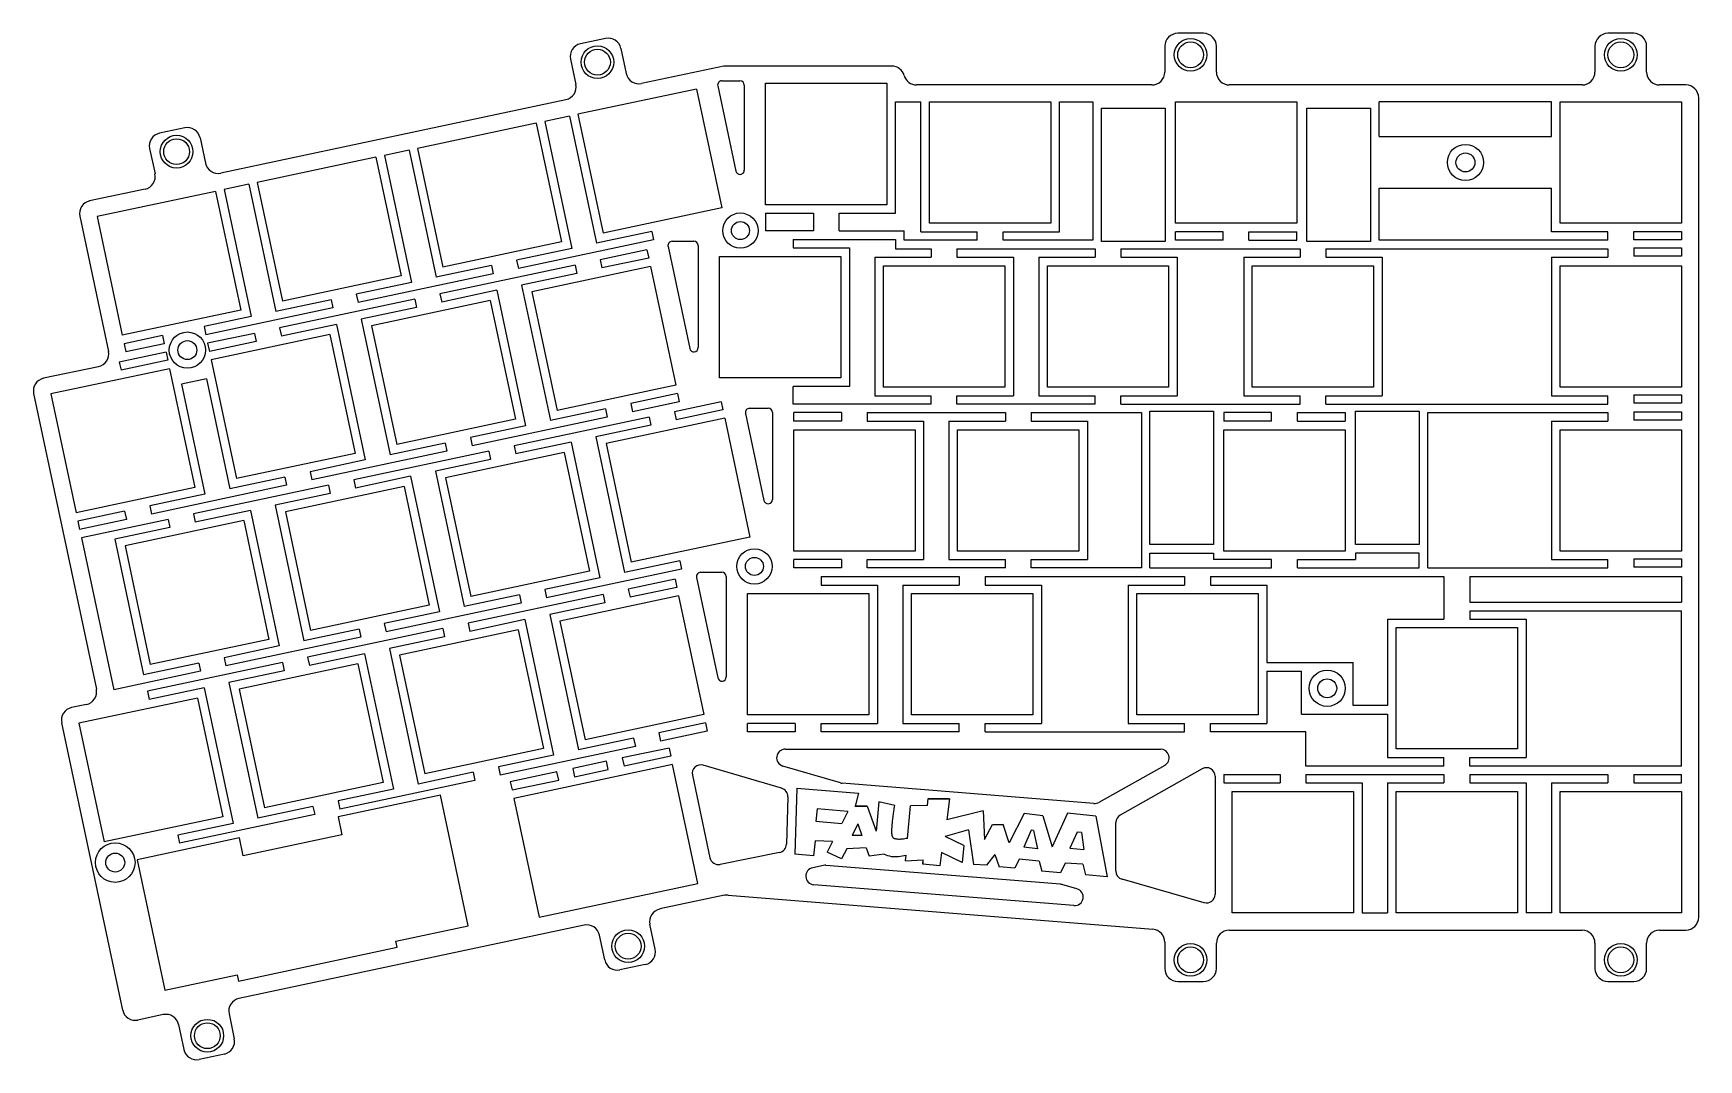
# Model space of a CAD drawing. Header units: millimetres. Extents: x -96 to 302, y 126 to 249.
# Drawn here: x 108.3 to 301.9, y 130.1 to 249.3 of the extents above; entities that cross this region are included whole.
import ezdxf

# ---------------------------------------------------------------- set-up
doc = ezdxf.new("R2010")
doc.units = ezdxf.units.MM
doc.header["$LTSCALE"] = 23.1
doc.layers.get('0').update_dxf_attribs({"linetype": 'CONTINUOUS'})

msp = doc.modelspace()

# ---------------------------------------------------------------- linework, layer by layer
at = {"color": 7, "linetype": 'Continuous'}
for p, q in [((174.81, 248.75), (171.88, 248.12)), ((239.8, 247.84), (239.8, 244.84)), ((244.3, 249.34), (241.3, 249.34)), ((245.8, 244.84), (245.8, 247.84)), ((289.8, 247.84), (289.8, 244.84)), ((294.3, 249.34), (291.3, 249.34)), ((295.8, 244.84), (295.8, 247.84)), ((170.72, 246.34), (171.34, 243.41)), ((176.59, 247.59), (177.21, 244.66)), ((188.54, 245.53), (178.99, 243.5)), ((208.08, 245.53), (188.54, 245.53)), ((185.39, 242.87), (171.6, 239.93)), ((185.39, 242.87), (188.32, 229.07)), ((187.84, 243.22), (189.95, 233.33)), ((188.33, 243.82), (190.43, 243.82)), ((190.93, 243.32), (190.93, 233.44)), ((193.41, 229.43), (193.41, 243.53)), ((193.41, 243.53), (207.51, 243.53)), ((207.51, 243.53), (207.51, 229.43)), ((238.3, 243.34), (210.96, 243.34)), ((288.3, 243.34), (247.3, 243.34)), ((300.35, 243.34), (297.3, 243.34)), ((170.19, 241.63), (130.08, 233.11)), ((208.51, 228.43), (208.51, 241.39)), ((208.51, 241.39), (211.46, 241.39)), ((211.46, 226.29), (211.46, 241.39)), ((212.46, 227.29), (212.46, 241.39)), ((212.46, 241.39), (226.56, 241.39)), ((226.56, 241.39), (226.56, 227.29)), ((227.56, 226.29), (227.56, 241.39)), ((227.56, 241.39), (231.44, 241.39)), ((231.44, 241.39), (231.44, 225.32)), ((232.44, 225.15), (232.44, 240.65)), ((232.44, 240.65), (239.84, 240.65)), ((239.84, 240.65), (239.84, 225.15)), ((241.03, 227.29), (241.03, 241.39)), ((241.03, 241.39), (255.13, 241.39)), ((255.13, 241.39), (255.13, 227.29)), ((256.32, 225.15), (256.32, 240.65)), ((256.32, 240.65), (263.72, 240.65)), ((263.72, 240.65), (263.72, 225.15)), ((284.75, 241.39), (264.72, 241.39)), ((264.72, 237.34), (264.72, 241.39)), ((284.75, 237.34), (284.75, 241.39)), ((285.75, 241.39), (299.85, 241.39)), ((285.75, 227.29), (285.75, 241.39)), ((299.85, 241.39), (299.85, 227.29)), ((301.85, 146.64), (301.85, 241.84)), ((125.9, 238.35), (122.97, 237.73)), ((166.75, 238.9), (152.96, 235.97)), ((166.75, 238.9), (169.69, 225.11)), ((170.62, 239.72), (167.73, 239.11)), ((167.73, 239.11), (170.87, 224.34)), ((170.62, 239.72), (173.76, 224.95)), ((171.6, 239.93), (174.53, 226.14)), ((127.68, 237.2), (128.31, 234.26)), ((264.72, 237.34), (284.75, 237.34)), ((121.81, 235.95), (122.44, 233.01)), ((148.12, 234.94), (134.33, 232.01)), ((148.12, 234.94), (151.05, 221.15)), ((151.99, 235.76), (149.1, 235.15)), ((149.1, 235.15), (152.24, 220.38)), ((151.99, 235.76), (155.12, 220.99)), ((152.96, 235.97), (155.89, 222.18)), ((121.28, 231.23), (114.84, 229.87)), ((129.49, 230.98), (115.7, 228.05)), ((129.49, 230.98), (132.42, 217.19)), ((133.35, 231.8), (130.47, 231.19)), ((130.47, 231.19), (133.61, 216.42)), ((133.35, 231.8), (136.49, 217.03)), ((134.33, 232.01), (137.26, 218.22)), ((264.72, 231.34), (284.75, 231.34)), ((264.72, 225.32), (264.72, 231.34)), ((284.75, 226.29), (284.75, 231.34)), ((188.32, 229.07), (174.53, 226.14)), ((207.51, 229.43), (193.41, 229.43)), ((193.41, 228.43), (193.41, 226.38)), ((193.41, 228.43), (198.96, 228.43)), ((198.96, 228.43), (198.96, 226.38)), ((201.96, 226.38), (201.96, 228.43)), ((201.96, 228.43), (208.51, 228.43)), ((113.69, 228.09), (117.03, 212.39)), ((115.7, 228.05), (118.63, 214.26)), ((226.56, 227.29), (212.46, 227.29)), ((255.13, 227.29), (241.03, 227.29)), ((299.85, 227.29), (285.75, 227.29)), ((169.69, 225.11), (155.89, 222.18)), ((180.37, 225.36), (164.67, 222.02)), ((180.17, 226.31), (173.76, 224.95)), ((180.17, 226.31), (180.37, 225.36)), ((182.07, 224.58), (184.59, 212.72)), ((182.55, 225.18), (185.07, 225.18)), ((185.57, 224.68), (185.57, 212.83)), ((198.96, 226.38), (193.41, 226.38)), ((196.6, 225.38), (196.6, 224.4)), ((196.6, 225.38), (208.51, 225.38)), ((201.96, 226.38), (209.51, 226.38)), ((208.51, 225.38), (208.51, 224.32)), ((209.51, 225.32), (209.51, 226.38)), ((218.01, 225.32), (209.51, 225.32)), ((211.46, 226.29), (218.01, 226.29)), ((218.01, 225.32), (218.01, 226.29)), ((221.01, 225.32), (221.01, 226.29)), ((221.01, 226.29), (227.56, 226.29)), ((231.44, 225.32), (221.01, 225.32)), ((239.84, 225.15), (232.44, 225.15)), ((241.03, 225.32), (241.03, 226.29)), ((246.58, 226.29), (241.03, 226.29)), ((246.58, 225.32), (241.03, 225.32)), ((246.58, 225.32), (246.58, 226.29)), ((249.58, 226.29), (255.13, 226.29)), ((249.58, 225.32), (249.58, 226.29)), ((249.58, 225.32), (255.13, 225.32)), ((255.13, 225.32), (255.13, 226.29)), ((263.72, 225.15), (256.32, 225.15)), ((291.3, 225.32), (264.72, 225.32)), ((291.3, 226.29), (284.75, 226.29)), ((291.3, 225.32), (291.3, 226.29)), ((294.3, 226.33), (299.85, 226.33)), ((294.3, 225.36), (294.3, 226.33)), ((299.85, 225.36), (294.3, 225.36)), ((299.85, 226.33), (299.85, 225.36)), ((170.87, 224.34), (164.47, 222.98)), ((164.47, 222.98), (164.67, 222.02)), ((179.62, 224.18), (174.19, 223.03)), ((174.19, 223.03), (174.39, 222.08)), ((179.82, 223.23), (174.39, 222.08)), ((179.62, 224.18), (179.82, 223.23)), ((188.05, 209.3), (188.05, 223.4)), ((188.05, 223.4), (202.15, 223.4)), ((196.6, 224.4), (203.15, 224.4)), ((202.15, 223.4), (202.15, 209.3)), ((203.15, 224.4), (203.15, 208.3)), ((206.1, 223.34), (206.1, 207.24)), ((206.1, 223.34), (212.65, 223.34)), ((208.51, 224.32), (212.65, 224.32)), ((212.65, 224.32), (212.65, 223.34)), ((215.65, 224.32), (215.65, 223.34)), ((215.65, 224.32), (231.7, 224.32)), ((215.65, 223.34), (222.2, 223.34)), ((222.2, 223.34), (222.2, 207.24)), ((225.15, 223.34), (225.15, 207.24)), ((225.15, 223.34), (231.7, 223.34)), ((231.7, 224.32), (231.7, 223.34)), ((234.7, 224.32), (234.7, 223.34)), ((234.7, 224.32), (255.52, 224.32)), ((234.7, 223.34), (241.25, 223.34)), ((241.25, 223.34), (241.25, 207.24)), ((248.97, 223.34), (255.52, 223.34)), ((248.97, 223.34), (248.97, 207.24)), ((255.52, 224.32), (255.52, 223.34)), ((258.52, 224.32), (291.3, 224.32)), ((258.52, 224.32), (258.52, 223.34)), ((258.52, 223.34), (265.07, 223.34)), ((265.07, 223.34), (265.07, 207.24)), ((284.75, 223.34), (291.3, 223.34)), ((284.75, 223.34), (284.75, 207.24)), ((291.3, 224.32), (291.3, 223.34)), ((294.3, 224.41), (299.85, 224.41)), ((294.3, 224.41), (294.3, 223.43)), ((299.85, 223.43), (294.3, 223.43)), ((299.85, 224.41), (299.85, 223.43)), ((151.05, 221.15), (137.26, 218.22)), ((161.73, 221.4), (146.04, 218.06)), ((161.53, 222.35), (155.12, 220.99)), ((171.26, 222.41), (155.56, 219.07)), ((161.53, 222.35), (161.73, 221.4)), ((171.46, 221.45), (165.05, 220.09)), ((180.03, 222.25), (166.24, 219.32)), ((171.26, 222.41), (171.46, 221.45)), ((180.03, 222.25), (182.96, 208.46)), ((207.1, 208.24), (207.1, 222.34)), ((207.1, 222.34), (221.2, 222.34)), ((221.2, 222.34), (221.2, 208.24)), ((226.15, 208.24), (226.15, 222.34)), ((226.15, 222.34), (240.25, 222.34)), ((240.25, 222.34), (240.25, 208.24)), ((249.97, 222.34), (264.07, 222.34)), ((249.97, 208.24), (249.97, 222.34)), ((264.07, 222.34), (264.07, 208.24)), ((285.75, 222.34), (299.85, 222.34)), ((285.75, 208.24), (285.75, 222.34)), ((299.85, 222.34), (299.85, 208.24)), ((152.24, 220.38), (145.83, 219.02)), ((145.83, 219.02), (146.04, 218.06)), ((155.56, 219.07), (155.76, 218.12)), ((162.17, 219.48), (155.76, 218.12)), ((162.17, 219.48), (165.51, 203.73)), ((165.05, 220.09), (168.4, 204.34)), ((166.24, 219.32), (169.17, 205.53)), ((132.42, 217.19), (118.63, 214.26)), ((143.1, 217.44), (128.35, 214.3)), ((142.9, 218.39), (136.49, 217.03)), ((152.62, 218.45), (136.92, 215.11)), ((142.9, 218.39), (143.1, 217.44)), ((152.82, 217.49), (146.42, 216.13)), ((161.4, 218.29), (147.6, 215.36)), ((152.62, 218.45), (152.82, 217.49)), ((161.4, 218.29), (164.33, 204.5)), ((133.61, 216.42), (128.15, 215.26)), ((128.15, 215.26), (128.35, 214.3)), ((136.92, 215.11), (137.13, 214.15)), ((143.53, 215.52), (137.13, 214.15)), ((143.53, 215.52), (146.88, 199.77)), ((146.42, 216.13), (149.76, 200.38)), ((147.6, 215.36), (150.54, 201.57)), ((123.31, 214.23), (118.84, 213.28)), ((118.84, 213.28), (119.04, 212.32)), ((123.51, 213.28), (119.04, 212.32)), ((123.31, 214.23), (123.51, 213.28)), ((133.99, 214.48), (128.56, 213.33)), ((128.56, 213.33), (128.76, 212.38)), ((134.19, 213.53), (128.76, 212.38)), ((142.76, 214.33), (128.97, 211.4)), ((133.99, 214.48), (134.19, 213.53)), ((142.76, 214.33), (145.69, 200.54)), ((123.72, 212.3), (118.29, 211.15)), ((118.29, 211.15), (118.49, 210.19)), ((123.92, 211.35), (118.49, 210.19)), ((123.72, 212.3), (123.92, 211.35)), ((128.97, 211.4), (131.9, 197.61)), ((115.87, 210.61), (109.48, 209.26)), ((124.13, 210.37), (110.34, 207.44)), ((124.13, 210.37), (127.06, 196.58)), ((128.42, 209.2), (125.53, 208.58)), ((128.42, 209.2), (131.13, 196.42)), ((202.15, 209.3), (188.05, 209.3)), ((108.33, 207.48), (115.63, 173.14)), ((110.34, 207.44), (113.27, 193.64)), ((125.53, 208.58), (128.25, 195.81)), ((182.96, 208.46), (169.17, 205.53)), ((183.17, 207.48), (177.74, 206.33)), ((183.17, 207.48), (183.37, 206.53)), ((196.6, 206.27), (196.6, 208.3)), ((203.15, 208.3), (196.6, 208.3)), ((206.1, 207.24), (212.65, 207.24)), ((221.2, 208.24), (207.1, 208.24)), ((212.65, 206.27), (212.65, 207.24)), ((215.65, 206.27), (215.65, 207.24)), ((215.65, 207.24), (222.2, 207.24)), ((225.15, 207.24), (231.7, 207.24)), ((240.25, 208.24), (226.15, 208.24)), ((231.7, 206.27), (231.7, 207.24)), ((234.7, 207.24), (241.25, 207.24)), ((234.7, 206.27), (234.7, 207.24)), ((248.97, 207.24), (255.52, 207.24)), ((264.07, 208.24), (249.97, 208.24)), ((255.52, 206.27), (255.52, 207.24)), ((258.52, 207.24), (265.07, 207.24)), ((258.52, 206.27), (258.52, 207.24)), ((284.75, 207.24), (291.3, 207.24)), ((299.85, 208.24), (285.75, 208.24)), ((291.3, 206.27), (291.3, 207.24)), ((294.3, 207.33), (299.85, 207.33)), ((294.3, 207.33), (294.3, 206.36)), ((299.85, 207.33), (299.85, 206.36)), ((174.81, 205.7), (168.4, 204.34)), ((174.81, 205.7), (175.01, 204.75)), ((177.74, 206.33), (177.94, 205.37)), ((183.37, 206.53), (177.94, 205.37)), ((188.24, 206.53), (182.81, 205.38)), ((182.81, 205.38), (183.01, 204.43)), ((188.44, 205.58), (183.01, 204.43)), ((188.24, 206.53), (188.44, 205.58)), ((191.55, 205.77), (193.69, 205.77)), ((194.19, 205.27), (194.19, 195.18)), ((212.65, 206.27), (196.6, 206.27)), ((196.67, 204.29), (196.67, 205.27)), ((202.22, 205.27), (196.67, 205.27)), ((202.22, 205.27), (202.22, 204.29)), ((205.22, 205.27), (205.22, 204.29)), ((205.22, 205.27), (221.27, 205.27)), ((231.7, 206.27), (215.65, 206.27)), ((221.27, 205.27), (221.27, 204.29)), ((224.27, 205.27), (237.08, 205.27)), ((224.27, 205.27), (224.27, 204.29)), ((234.7, 206.27), (255.52, 206.27)), ((237.08, 205.27), (237.08, 187.22)), ((238.08, 205.43), (245.48, 205.43)), ((238.08, 189.93), (238.08, 205.43)), ((245.48, 205.43), (245.48, 189.93)), ((252.22, 205.27), (246.67, 205.27)), ((246.67, 205.27), (246.67, 204.29)), ((252.22, 204.29), (252.22, 205.27)), ((255.22, 205.27), (260.77, 205.27)), ((255.22, 204.29), (255.22, 205.27)), ((258.52, 206.27), (291.3, 206.27)), ((260.77, 205.27), (260.77, 204.29)), ((261.96, 205.43), (269.36, 205.43)), ((261.96, 189.93), (261.96, 205.43)), ((269.36, 205.43), (269.36, 189.93)), ((270.36, 205.27), (291.3, 205.27)), ((270.36, 187.22), (270.36, 205.27)), ((291.3, 205.27), (291.3, 204.29)), ((299.85, 206.36), (294.3, 206.36)), ((294.3, 205.36), (299.85, 205.36)), ((294.3, 205.36), (294.3, 204.38)), ((299.85, 205.36), (299.85, 204.38)), ((164.33, 204.5), (150.54, 201.57)), ((165.51, 203.73), (159.11, 202.37)), ((175.01, 204.75), (159.31, 201.41)), ((179.88, 204.76), (164.18, 201.42)), ((180.08, 203.8), (173.67, 202.44)), ((188.65, 204.61), (174.86, 201.68)), ((179.88, 204.76), (180.08, 203.8)), ((188.65, 204.61), (191.58, 190.82)), ((191.06, 205.16), (193.21, 195.07)), ((202.22, 204.29), (196.67, 204.29)), ((196.67, 189.19), (196.67, 203.29)), ((196.67, 203.29), (210.77, 203.29)), ((205.22, 204.29), (211.77, 204.29)), ((210.77, 203.29), (210.77, 189.19)), ((211.77, 204.29), (211.77, 188.19)), ((214.72, 204.29), (214.72, 188.19)), ((214.72, 204.29), (221.27, 204.29)), ((215.72, 189.19), (215.72, 203.29)), ((215.72, 203.29), (229.82, 203.29)), ((224.27, 204.29), (230.82, 204.29)), ((229.82, 203.29), (229.82, 189.19)), ((230.82, 204.29), (230.82, 188.19)), ((252.22, 204.29), (246.67, 204.29)), ((246.67, 203.29), (260.77, 203.29)), ((246.67, 189.19), (246.67, 203.29)), ((255.22, 204.29), (260.77, 204.29)), ((260.77, 203.29), (260.77, 189.19)), ((284.75, 204.29), (291.3, 204.29)), ((284.75, 204.29), (284.75, 188.19)), ((285.75, 203.29), (299.85, 203.29)), ((285.75, 189.19), (285.75, 203.29)), ((299.85, 204.38), (294.3, 204.38)), ((299.85, 203.29), (299.85, 189.19)), ((156.17, 201.74), (149.76, 200.38)), ((156.17, 201.74), (156.37, 200.79)), ((159.11, 202.37), (159.31, 201.41)), ((164.18, 201.42), (164.38, 200.47)), ((170.79, 201.83), (164.38, 200.47)), ((170.79, 201.83), (174.13, 186.08)), ((173.67, 202.44), (177.02, 186.69)), ((174.86, 201.68), (177.79, 187.88)), ((145.69, 200.54), (131.9, 197.61)), ((146.88, 199.77), (140.47, 198.41)), ((156.37, 200.79), (140.68, 197.45)), ((161.24, 200.8), (145.54, 197.46)), ((161.44, 199.84), (155.04, 198.48)), ((170.01, 200.65), (156.22, 197.71)), ((161.24, 200.8), (161.44, 199.84)), ((170.01, 200.65), (172.95, 186.85)), ((137.54, 197.78), (131.13, 196.42)), ((137.54, 197.78), (137.74, 196.83)), ((140.47, 198.41), (140.68, 197.45)), ((145.54, 197.46), (145.75, 196.5)), ((152.15, 197.87), (145.75, 196.5)), ((152.15, 197.87), (155.5, 182.12)), ((155.04, 198.48), (158.38, 182.73)), ((156.22, 197.71), (159.15, 183.92)), ((127.06, 196.58), (113.27, 193.64)), ((128.25, 195.81), (121.84, 194.45)), ((137.74, 196.83), (122.04, 193.49)), ((142.61, 196.83), (126.91, 193.5)), ((142.81, 195.88), (136.4, 194.52)), ((151.38, 196.69), (137.59, 193.75)), ((142.61, 196.83), (142.81, 195.88)), ((151.38, 196.69), (154.31, 182.89)), ((118.9, 193.82), (113.48, 192.67)), ((118.9, 193.82), (119.11, 192.87)), ((121.84, 194.45), (122.04, 193.49)), ((133.52, 193.91), (127.11, 192.54)), ((133.52, 193.91), (136.87, 178.16)), ((136.4, 194.52), (139.75, 178.77)), ((137.59, 193.75), (140.52, 179.96)), ((113.48, 192.67), (113.68, 191.71)), ((119.11, 192.87), (113.68, 191.71)), ((123.97, 192.87), (113.89, 190.73)), ((124.18, 191.92), (117.77, 190.56)), ((132.75, 192.72), (118.96, 189.79)), ((123.97, 192.87), (124.18, 191.92)), ((126.91, 193.5), (127.11, 192.54)), ((132.75, 192.72), (135.68, 178.93)), ((113.89, 190.73), (117.64, 173.07)), ((117.77, 190.56), (121.12, 174.81)), ((118.96, 189.79), (121.89, 176)), ((191.58, 190.82), (177.79, 187.88)), ((245.48, 189.93), (238.08, 189.93)), ((269.36, 189.93), (261.96, 189.93)), ((183.43, 188.05), (177.02, 186.69)), ((183.43, 188.05), (183.63, 187.1)), ((210.77, 189.19), (196.67, 189.19)), ((196.67, 187.22), (196.67, 188.19)), ((202.22, 188.19), (196.67, 188.19)), ((202.22, 188.19), (202.22, 187.22)), ((205.22, 187.22), (205.22, 188.19)), ((205.22, 188.19), (211.77, 188.19)), ((214.72, 188.19), (221.27, 188.19)), ((229.82, 189.19), (215.72, 189.19)), ((221.27, 187.22), (221.27, 188.19)), ((224.27, 188.19), (230.82, 188.19)), ((224.27, 187.22), (224.27, 188.19)), ((238.08, 188.93), (245.48, 188.93)), ((238.08, 187.22), (238.08, 188.93)), ((245.48, 188.93), (245.48, 188.19)), ((252.22, 188.19), (245.48, 188.19)), ((260.77, 189.19), (246.67, 189.19)), ((252.22, 187.22), (252.22, 188.19)), ((255.22, 188.19), (261.96, 188.19)), ((255.22, 187.22), (255.22, 188.19)), ((269.36, 188.93), (261.96, 188.93)), ((261.96, 188.93), (261.96, 188.19)), ((269.36, 187.22), (269.36, 188.93)), ((284.75, 188.19), (291.3, 188.19)), ((299.85, 189.19), (285.75, 189.19)), ((291.3, 187.22), (291.3, 188.19)), ((294.3, 188.28), (299.85, 188.28)), ((294.3, 188.28), (294.3, 187.31)), ((299.85, 188.28), (299.85, 187.31)), ((172.95, 186.85), (159.15, 183.92)), ((174.13, 186.08), (167.73, 184.72)), ((183.63, 187.1), (167.93, 183.76)), ((182.88, 185.92), (177.45, 184.77)), ((182.88, 185.92), (183.08, 184.97)), ((185.37, 186.11), (187.85, 174.46)), ((185.86, 186.72), (188.33, 186.72)), ((188.83, 186.22), (188.83, 174.57)), ((202.22, 187.22), (196.67, 187.22)), ((199.86, 186.22), (199.86, 185.24)), ((199.86, 186.22), (215.91, 186.22)), ((221.27, 187.22), (205.22, 187.22)), ((215.91, 186.22), (215.91, 185.24)), ((218.91, 186.22), (242.1, 186.22)), ((218.91, 186.22), (218.91, 185.24)), ((237.08, 187.22), (224.27, 187.22)), ((238.08, 187.22), (252.22, 187.22)), ((242.1, 186.22), (242.1, 185.24)), ((245.1, 186.22), (272.25, 186.22)), ((245.1, 186.22), (245.1, 185.24)), ((255.22, 187.22), (269.36, 187.22)), ((270.36, 187.22), (291.3, 187.22)), ((272.25, 186.22), (272.25, 181.29)), ((275.25, 186.22), (299.85, 186.22)), ((275.25, 186.22), (275.25, 183.26)), ((299.85, 187.31), (294.3, 187.31)), ((299.85, 186.22), (299.85, 183.26)), ((164.79, 184.09), (158.38, 182.73)), ((174.52, 184.15), (158.82, 180.81)), ((164.79, 184.09), (164.99, 183.14)), ((167.73, 184.72), (167.93, 183.76)), ((183.29, 183.99), (169.5, 181.06)), ((174.52, 184.15), (174.72, 183.19)), ((177.45, 184.77), (177.65, 183.82)), ((183.08, 184.97), (177.65, 183.82)), ((183.29, 183.99), (186.22, 170.2)), ((191.31, 170.14), (191.31, 184.24)), ((191.31, 184.24), (205.41, 184.24)), ((199.86, 185.24), (206.41, 185.24)), ((205.41, 184.24), (205.41, 170.14)), ((206.41, 185.24), (206.41, 169.14)), ((209.36, 185.24), (215.91, 185.24)), ((209.36, 185.24), (209.36, 169.14)), ((210.36, 184.24), (224.46, 184.24)), ((210.36, 170.14), (210.36, 184.24)), ((218.91, 185.24), (225.46, 185.24)), ((224.46, 184.24), (224.46, 170.14)), ((225.46, 185.24), (225.46, 169.14)), ((235.55, 185.24), (242.1, 185.24)), ((235.55, 185.24), (235.55, 169.14)), ((236.55, 184.24), (250.65, 184.24)), ((236.55, 170.14), (236.55, 184.24)), ((245.1, 185.24), (251.65, 185.24)), ((250.65, 184.24), (250.65, 170.14)), ((251.65, 185.24), (251.65, 176.24)), ((154.31, 182.89), (140.52, 179.96)), ((155.5, 182.12), (149.09, 180.76)), ((164.99, 183.14), (149.3, 179.8)), ((174.72, 183.19), (168.31, 181.83)), ((275.25, 183.26), (299.85, 183.26)), ((275.25, 182.26), (299.85, 182.26)), ((275.25, 182.26), (275.25, 181.29)), ((299.85, 164.21), (299.85, 182.26)), ((146.16, 180.13), (139.75, 178.77)), ((155.88, 180.19), (140.18, 176.85)), ((146.16, 180.13), (146.36, 179.18)), ((149.09, 180.76), (149.3, 179.8)), ((164.66, 180.03), (150.86, 177.1)), ((155.88, 180.19), (156.08, 179.23)), ((158.82, 180.81), (159.02, 179.86)), ((165.43, 181.22), (159.02, 179.86)), ((164.66, 180.03), (167.59, 166.24)), ((165.43, 181.22), (168.77, 165.47)), ((168.31, 181.83), (171.66, 166.08)), ((169.5, 181.06), (172.43, 167.27)), ((265.7, 181.29), (272.25, 181.29)), ((265.7, 181.29), (265.7, 171.24)), ((266.7, 180.29), (280.8, 180.29)), ((266.7, 166.19), (266.7, 180.29)), ((275.25, 181.29), (281.8, 181.29)), ((280.8, 180.29), (280.8, 166.19)), ((281.8, 181.29), (281.8, 165.19)), ((135.68, 178.93), (121.89, 176)), ((136.87, 178.16), (130.46, 176.8)), ((146.36, 179.18), (130.66, 175.84)), ((156.08, 179.23), (149.68, 177.87)), ((127.52, 176.17), (121.12, 174.81)), ((137.25, 176.22), (121.55, 172.89)), ((127.52, 176.17), (127.73, 175.22)), ((130.46, 176.8), (130.66, 175.84)), ((137.25, 176.22), (137.45, 175.27)), ((140.18, 176.85), (140.39, 175.89)), ((146.79, 177.26), (140.39, 175.89)), ((146.79, 177.26), (150.14, 161.51)), ((149.68, 177.87), (153.02, 162.12)), ((150.86, 177.1), (153.8, 163.31)), ((251.65, 176.24), (261.68, 176.24)), ((261.68, 171.24), (261.68, 176.24)), ((127.73, 175.22), (117.64, 173.07)), ((137.45, 175.27), (131.04, 173.91)), ((146.02, 176.07), (132.23, 173.14)), ((146.02, 176.07), (148.95, 162.28)), ((251.65, 175.24), (255.68, 175.24)), ((251.65, 175.24), (251.65, 169.14)), ((255.68, 170.24), (255.68, 175.24)), ((121.55, 172.89), (121.75, 171.93)), ((128.16, 173.3), (121.75, 171.93)), ((128.16, 173.3), (131.51, 157.55)), ((131.04, 173.91), (134.39, 158.16)), ((132.23, 173.14), (135.16, 159.35)), ((114.47, 171.36), (112.74, 171)), ((127.39, 172.11), (113.6, 169.18)), ((127.39, 172.11), (130.32, 158.32)), ((265.7, 171.24), (261.68, 171.24)), ((111.59, 169.22), (118.68, 135.86)), ((113.6, 169.18), (116.53, 155.39)), ((186.22, 170.2), (172.43, 167.27)), ((186.43, 169.22), (181, 168.07)), ((186.43, 169.22), (186.63, 168.27)), ((205.41, 170.14), (191.31, 170.14)), ((196.86, 169.14), (191.31, 169.14)), ((191.31, 168.17), (191.31, 169.14)), ((196.86, 169.14), (196.86, 168.17)), ((199.86, 169.14), (206.41, 169.14)), ((199.86, 168.17), (199.86, 169.14)), ((209.36, 169.14), (215.91, 169.14)), ((224.46, 170.14), (210.36, 170.14)), ((215.91, 168.17), (215.91, 169.14)), ((218.91, 169.14), (225.46, 169.14)), ((218.91, 168.17), (218.91, 169.14)), ((235.55, 169.14), (242.1, 169.14)), ((250.65, 170.14), (236.55, 170.14)), ((242.1, 168.17), (242.1, 169.14)), ((245.1, 169.14), (251.65, 169.14)), ((245.1, 168.17), (245.1, 169.14)), ((255.68, 170.24), (265.7, 170.24)), ((265.7, 170.24), (265.7, 165.19)), ((178.27, 166.49), (162.57, 163.15)), ((178.07, 167.44), (171.66, 166.08)), ((178.07, 167.44), (178.27, 166.49)), ((181, 168.07), (181.2, 167.11)), ((186.63, 168.27), (181.2, 167.11)), ((196.86, 168.17), (191.31, 168.17)), ((215.91, 168.17), (199.86, 168.17)), ((218.91, 168.17), (242.1, 168.17)), ((256.2, 168.17), (245.1, 168.17)), ((256.2, 164.21), (256.2, 168.17)), ((167.59, 166.24), (153.8, 163.31)), ((168.77, 165.47), (162.37, 164.11)), ((174.91, 164.76), (171, 163.92)), ((175.12, 163.8), (174.91, 164.76)), ((182.18, 166.3), (176.75, 165.15)), ((176.75, 165.15), (176.96, 164.19)), ((182.39, 165.35), (176.96, 164.19)), ((182.18, 166.3), (182.39, 165.35)), ((195.69, 166.17), (239.3, 166.17)), ((265.7, 165.19), (272.25, 165.19)), ((280.8, 166.19), (266.7, 166.19)), ((272.25, 164.21), (272.25, 165.19)), ((275.25, 165.19), (281.8, 165.19)), ((275.25, 164.21), (275.25, 165.19)), ((159.43, 163.48), (153.02, 162.12)), ((159.43, 163.48), (159.63, 162.53)), ((162.37, 164.11), (162.57, 163.15)), ((169.16, 163.53), (163.73, 162.38)), ((182.59, 164.37), (164.14, 160.45)), ((169.36, 162.58), (169.16, 163.53)), ((171, 163.92), (171.2, 162.97)), ((171.2, 162.97), (175.12, 163.8)), ((185.53, 150.58), (182.59, 164.37)), ((184.9, 163.14), (186.94, 153.55)), ((195.27, 161.64), (186.16, 164.31)), ((202.1, 162.25), (195.41, 164.21)), ((239.79, 164.29), (232.15, 159.98)), ((244.16, 163.89), (234.62, 158.51)), ((245.65, 163.02), (245.65, 149.3)), ((246.65, 163.21), (253.2, 163.21)), ((246.65, 163.21), (246.65, 162.24)), ((253.2, 163.21), (253.2, 162.24)), ((272.25, 164.21), (256.2, 164.21)), ((256.2, 163.21), (272.25, 163.21)), ((256.2, 163.21), (256.2, 162.24)), ((272.25, 163.21), (272.25, 162.24)), ((299.85, 164.21), (275.25, 164.21)), ((275.25, 163.21), (291.3, 163.21)), ((275.25, 163.21), (275.25, 162.24)), ((291.3, 163.21), (291.3, 162.24)), ((294.3, 163.21), (299.85, 163.21)), ((294.3, 163.21), (294.3, 162.24)), ((299.85, 162.24), (299.85, 163.21)), ((148.95, 162.28), (135.16, 159.35)), ((155.61, 160.82), (143.72, 158.29)), ((150.14, 161.51), (143.73, 160.15)), ((159.63, 162.53), (143.94, 159.19)), ((158.83, 145.66), (155.61, 160.82)), ((163.73, 162.38), (163.94, 161.43)), ((163.94, 161.43), (169.36, 162.58)), ((195.99, 160.65), (195.83, 155.12)), ((197.02, 161.62), (196.79, 153.97)), ((197.02, 161.62), (204.22, 161.04)), ((231.57, 159.86), (202.3, 162.21)), ((204.22, 161.04), (203.8, 159.54)), ((246.65, 162.24), (253.2, 162.24)), ((247.65, 161.24), (261.75, 161.24)), ((247.65, 147.14), (247.65, 161.24)), ((256.2, 162.24), (262.75, 162.24)), ((261.75, 161.24), (261.75, 147.14)), ((262.75, 162.24), (262.75, 147.14)), ((265.7, 162.24), (272.25, 162.24)), ((265.7, 162.24), (265.7, 147.14)), ((266.7, 161.24), (280.8, 161.24)), ((266.7, 147.14), (266.7, 161.24)), ((275.25, 162.24), (281.8, 162.24)), ((280.8, 161.24), (280.8, 147.14)), ((281.8, 162.24), (281.8, 147.14)), ((284.75, 162.24), (291.3, 162.24)), ((284.75, 162.24), (284.75, 147.14)), ((285.75, 161.24), (299.85, 161.24)), ((285.75, 147.14), (285.75, 161.24)), ((294.3, 162.24), (299.85, 162.24)), ((299.85, 161.24), (299.85, 147.14)), ((140.8, 159.52), (134.39, 158.16)), ((140.8, 159.52), (141, 158.57)), ((143.73, 160.15), (143.94, 159.19)), ((164.14, 160.45), (167.07, 146.65)), ((199.4, 159.22), (199.23, 157.79)), ((202.97, 158.93), (199.4, 159.22)), ((202.97, 158.93), (202.26, 157.54)), ((205.21, 159.55), (203.79, 159.54)), ((205.21, 159.54), (206.24, 156.66)), ((206.57, 160.04), (206.24, 156.66)), ((208.41, 159.61), (206.57, 160.04)), ((209.91, 155.8), (210.23, 159.58)), ((212.23, 159.64), (210.23, 159.58)), ((212.23, 159.64), (212.29, 160.43)), ((214.77, 160.4), (212.29, 160.43)), ((214.77, 160.41), (214.46, 157.97)), ((218.69, 159.01), (214.46, 157.97)), ((218.69, 159.01), (218.85, 155.68)), ((228.51, 158.72), (226.73, 154.81)), ((231.8, 158.39), (228.51, 158.72)), ((130.32, 158.32), (116.53, 155.39)), ((131.51, 157.55), (125.1, 156.19)), ((141, 158.57), (125.3, 155.23)), ((143.72, 158.29), (144.16, 156.2)), ((199.23, 157.79), (202.26, 157.54)), ((204.12, 157.49), (203.47, 156.15)), ((204.12, 157.49), (204.6, 156.14)), ((216.99, 156.79), (214.28, 156.03)), ((216.99, 156.79), (217.55, 152.78)), ((218.85, 155.68), (219.78, 157.4)), ((221.03, 157.41), (219.77, 157.39)), ((221.73, 155.3), (221.03, 157.41)), ((223.47, 158.69), (221.73, 155.3)), ((225.64, 158.44), (223.47, 158.69)), ((225.64, 158.44), (226.73, 154.81)), ((231.8, 158.39), (233.11, 151.34)), ((234.11, 152.02), (234.11, 157.64)), ((132.26, 155.86), (120.36, 153.33)), ((125.1, 156.19), (125.3, 155.23)), ((132.7, 153.76), (132.26, 155.86)), ((144.16, 156.2), (132.7, 153.76)), ((199.15, 155.51), (198.97, 153.79)), ((201.18, 155.43), (199.15, 155.51)), ((201.18, 155.43), (200.55, 154.21)), ((204.6, 156.14), (203.47, 156.15)), ((216.46, 154.96), (214.28, 156.03)), ((216.46, 154.96), (216.25, 153.01)), ((224.27, 156.75), (223.4, 154.78)), ((224.53, 156.73), (224.27, 156.75)), ((224.53, 156.73), (225.01, 154.6)), ((229.61, 156.52), (228.77, 154.66)), ((230.11, 156.47), (229.61, 156.52)), ((230.11, 156.47), (230.38, 154.5)), ((120.36, 153.33), (123.58, 138.17)), ((195.02, 154.17), (188.11, 152.78)), ((198.97, 153.79), (196.79, 153.97)), ((202.24, 153.43), (200.55, 154.21)), ((202.85, 154.59), (202.24, 153.43)), ((205.1, 154.71), (202.85, 154.59)), ((205.1, 154.71), (205.46, 153.72)), ((207.17, 153.97), (205.46, 153.72)), ((209.68, 153.19), (209.73, 153.84)), ((209.68, 153.19), (211.73, 153.33)), ((211.69, 152.79), (211.73, 153.33)), ((213.83, 154.15), (213.66, 152.62)), ((216.25, 153.01), (213.83, 154.15)), ((220.03, 153.95), (219.06, 152.69)), ((220.03, 153.95), (220.54, 152.48)), ((222.89, 153.39), (222.36, 152.34)), ((225.21, 153.16), (222.89, 153.39)), ((225.01, 154.6), (223.4, 154.78)), ((225.21, 153.16), (225.51, 151.98)), ((228.24, 152.94), (227.68, 151.8)), ((230.26, 152.81), (228.24, 152.94)), ((228.77, 154.66), (230.38, 154.5)), ((200.14, 152.66), (198.88, 152.4)), ((227.66, 150.48), (200.42, 152.67)), ((213.66, 152.62), (211.69, 152.79)), ((219.06, 152.69), (217.55, 152.78)), ((222.36, 152.34), (220.54, 152.48)), ((227.68, 151.8), (225.51, 151.98)), ((230.26, 152.81), (230.59, 151.55)), ((233.11, 151.34), (230.59, 151.55)), ((244.38, 148.33), (234.83, 151.06)), ((167.07, 146.65), (185.53, 150.58)), ((188.62, 149.19), (181.11, 147.6)), ((189.05, 149.22), (238.42, 145.25)), ((229.24, 147.99), (199, 150.42)), ((229.59, 149.95), (227.85, 150.45)), ((261.75, 147.14), (247.65, 147.14)), ((262.75, 147.14), (265.7, 147.14)), ((280.8, 147.14), (266.7, 147.14)), ((284.75, 147.14), (281.8, 147.14)), ((299.85, 147.14), (285.75, 147.14)), ((172.31, 145.72), (132.2, 137.2)), ((150.43, 143.87), (158.83, 145.66)), ((180.57, 142.92), (179.96, 145.82)), ((150.59, 143.15), (150.43, 143.87)), ((174.08, 144.57), (174.7, 141.68)), ((239.8, 143.75), (239.8, 140.69)), ((245.8, 140.69), (245.8, 143.64)), ((247.3, 145.14), (288.3, 145.14)), ((289.8, 143.64), (289.8, 140.69)), ((295.8, 140.69), (295.8, 143.64)), ((297.3, 145.14), (300.35, 145.14)), ((132.14, 139.23), (150.59, 143.15)), ((123.58, 138.17), (131.98, 139.95)), ((131.98, 139.95), (132.14, 139.23)), ((179.42, 141.15), (176.48, 140.52)), ((241.3, 139.19), (244.3, 139.19)), ((291.3, 139.19), (294.3, 139.19)), ((123.4, 135.33), (120.46, 134.7)), ((125.18, 134.17), (125.79, 131.28)), ((131.05, 135.42), (131.66, 132.53)), ((130.51, 130.75), (127.57, 130.13))]:
    msp.add_line(p, q, dxfattribs=at)
for centre, radius in [((173.86, 245.99), 1.9), ((242.8, 246.84), 1.9), ((242.8, 246.84), 1.5), ((292.8, 246.84), 1.9), ((292.8, 246.84), 1.5), ((173.86, 245.99), 1.5), ((124.95, 235.59), 1.9), ((124.95, 235.59), 1.5), ((274.74, 234.34), 2.1), ((274.74, 234.34), 1.1), ((190.48, 226.42), 2.05), ((190.48, 226.42), 1.05), ((126.2, 212.54), 2.1), ((126.2, 212.54), 1.1), ((192.11, 187.4), 2.05), ((192.11, 187.4), 1.05), ((258.68, 173.24), 2.1), ((258.68, 173.24), 1.1), ((117.82, 152.99), 2.3), ((117.82, 152.99), 1.1), ((177.43, 143.28), 1.9), ((177.43, 143.28), 1.5), ((242.8, 141.69), 1.9), ((292.8, 141.69), 1.9), ((242.8, 141.69), 1.5), ((292.8, 141.69), 1.5), ((128.52, 132.88), 1.9), ((128.52, 132.88), 1.5)]:
    msp.add_circle(centre, radius, dxfattribs=at)
for centre, radius, start, end in [((172.19, 246.66), 1.5, 102, 192), ((175.12, 247.28), 1.5, 12, 102), ((241.3, 247.84), 1.5, 90, 180), ((244.3, 247.84), 1.5, 360, 90), ((291.3, 247.84), 1.5, 90, 180), ((294.3, 247.84), 1.5, 360, 90), ((178.68, 244.97), 1.5, 192, 281.9999), ((208.08, 244.03), 1.5, 15.6643, 90), ((210.96, 244.84), 1.5, 195.6643, 270.0013), ((238.3, 244.84), 1.5, 270, 360), ((247.3, 244.84), 1.5, 180, 270.0015), ((288.3, 244.84), 1.5, 270, 360), ((297.3, 244.84), 1.5, 180, 270.0017), ((169.88, 243.1), 1.5, 281.999, 11.9989), ((188.33, 243.32), 0.5, 89.9962, 191.9954), ((190.43, 243.32), 0.5, 0, 90), ((300.35, 241.84), 1.5, 360, 90), ((126.21, 236.88), 1.5, 12, 102), ((123.28, 236.26), 1.5, 102, 191.9999), ((129.77, 234.57), 1.5, 192, 282), ((120.97, 232.7), 1.5, 281.9983, 11.9976), ((190.43, 233.44), 0.5, 192, 360), ((115.16, 228.4), 1.5, 102, 192), ((182.55, 224.68), 0.5, 90.018, 192.0291), ((185.07, 224.68), 0.5, 360, 90), ((115.56, 212.08), 1.5, 281.9982, 11.9963), ((185.07, 212.83), 0.5, 192, 360), ((109.8, 207.79), 1.5, 102, 191.9999), ((191.55, 205.27), 0.5, 89.9992, 191.9985), ((193.69, 205.27), 0.5, 0, 90), ((193.69, 195.18), 0.5, 192, 360), ((185.86, 186.22), 0.5, 89.9998, 191.9995), ((188.33, 186.22), 0.5, 0, 90), ((188.33, 174.57), 0.5, 192, 360), ((114.16, 172.83), 1.5, 281.9983, 12.0002), ((113.06, 169.53), 1.5, 101.9999, 191.9996), ((195.69, 165.17), 1, 90, 253.7002), ((239.3, 165.17), 1, 299.4192, 90), ((185.88, 163.35), 1, 73.7002, 192), ((244.65, 163.02), 1, 360, 119.4192), ((194.99, 160.68), 1, 358.2836, 73.7002), ((202.38, 163.21), 1, 253.7002, 265.4016), ((231.65, 160.86), 1, 265.4016, 299.4192), ((235.11, 157.64), 1, 119.4192, 180), ((194.83, 155.15), 1, 281.4315, 358.2836), ((187.92, 153.76), 1, 192, 281.4315), ((199.08, 151.42), 1, 101.4315, 265.4016), ((200.34, 151.68), 1, 85.4016, 101.4315), ((235.11, 152.02), 1, 180, 254.0877), ((188.93, 147.72), 1.5, 85.4016, 101.9984), ((227.58, 149.48), 1, 74.0875, 85.4018), ((229.32, 148.99), 1, 265.4016, 74.0877), ((244.65, 149.3), 1, 254.0877, 360), ((181.43, 146.13), 1.5, 102.0017, 191.9999), ((172.62, 144.26), 1.5, 11.9999, 102.0001), ((238.3, 143.75), 1.5, 360, 85.4016), ((300.35, 146.64), 1.5, 270, 360), ((247.3, 143.64), 1.5, 90, 180), ((288.3, 143.64), 1.5, 0, 90), ((297.3, 143.64), 1.5, 90, 180), ((176.17, 141.99), 1.5, 191.9995, 282.0006), ((179.11, 142.61), 1.5, 282, 11.9999), ((241.3, 140.69), 1.5, 180, 270), ((244.3, 140.69), 1.5, 270, 360), ((291.3, 140.69), 1.5, 180, 270), ((294.3, 140.69), 1.5, 270, 360), ((120.15, 136.17), 1.5, 191.9996, 282.0003), ((132.51, 135.73), 1.5, 101.9991, 192.0001), ((123.71, 133.86), 1.5, 12, 102), ((130.19, 132.22), 1.5, 281.9999, 11.9995), ((127.26, 131.59), 1.5, 191.9995, 282.0005)]:
    msp.add_arc(centre, radius, start, end, dxfattribs=at)
for points in [[(203.8, 159.54), (204.03, 159.55), (204.51, 159.54), (204.98, 159.54), (205.21, 159.54)], [(212.29, 160.41), (212.7, 160.41), (213.53, 160.41), (214.36, 160.42), (214.77, 160.41)], [(219.78, 157.4), (219.99, 157.41), (220.41, 157.4), (220.83, 157.4), (221.04, 157.4)], [(211.71, 152.79), (211.72, 152.88), (211.71, 153.06), (211.7, 153.24), (211.71, 153.33)]]:
    msp.add_open_spline(points, degree=3, dxfattribs=at)
for points, knots in [([(209.91, 155.8), (209.69, 155.76), (209.31, 155.7), (208.8, 155.68), (208.43, 155.73), (208.17, 155.89), (208.11, 156.13), (208.07, 156.52), (208.1, 157.07), (208.18, 157.94), (208.29, 158.78), (208.38, 159.4), (208.41, 159.61)], [0, 0, 0, 0, 0.119137, 0.210413, 0.277251, 0.323203, 0.362315, 0.405186, 0.539779, 0.661387, 0.882646, 1, 1, 1, 1]), ([(207.17, 153.97), (207.44, 153.87), (207.99, 153.66), (208.87, 153.69), (209.44, 153.79), (209.73, 153.84)], [0, 0, 0, 0, 0.338693, 0.658966, 1, 1, 1, 1])]:
    msp.add_open_spline(points, degree=3, knots=knots, dxfattribs=at)

doc.saveas('drawing.dxf')
